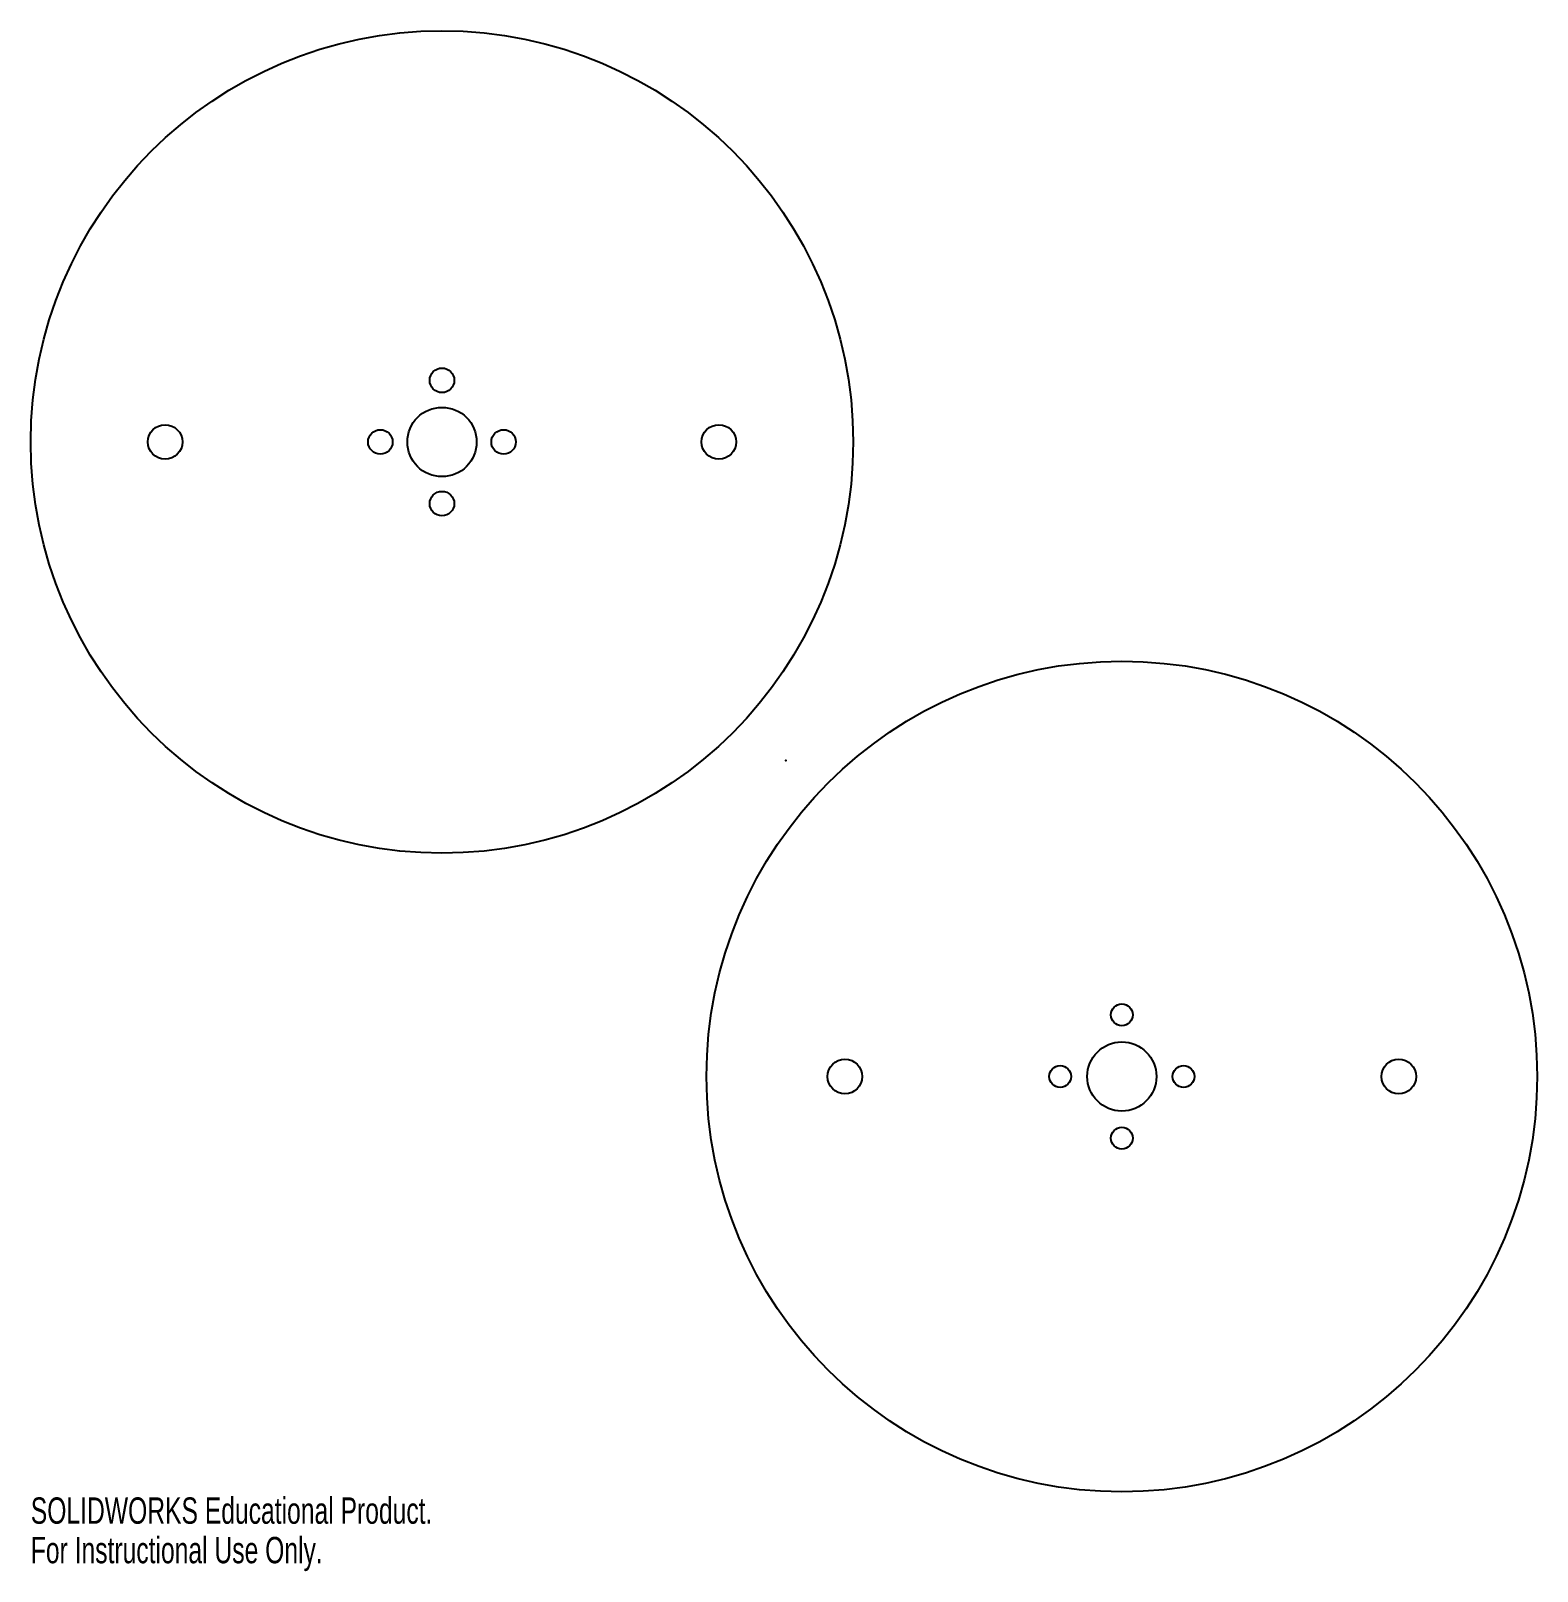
# Model space of a CAD drawing. Header units: millimetres. Extents: x -138 to 138, y -149 to 134.
import ezdxf

# ---------------------------------------------------------------- set-up
doc = ezdxf.new("R2010")
doc.units = ezdxf.units.MM
doc.header["$PDSIZE"] = -1
doc.styles.add('SLDTEXTSTYLE0', font='TXT', dxfattribs={"width": 0.7})

msp = doc.modelspace()

# ---------------------------------------------------------------- linework, layer by layer
at = {"color": 7, "linetype": 'Continuous', "lineweight": 25}
for centre, radius in [((-63.06, 58.44), 75.44), ((-63.06, 69.75), 2.25), ((-63.06, 58.44), 6.35), ((-113.86, 58.44), 3.17), ((-74.37, 58.44), 2.25), ((-51.75, 58.44), 2.25), ((-12.26, 58.44), 3.17), ((-63.06, 47.13), 2.25), ((61.67, -57.98), 76.2), ((61.67, -46.66), 2), ((61.67, -57.98), 6.35), ((10.87, -57.98), 3.18), ((50.36, -57.98), 2), ((72.99, -57.98), 2), ((112.47, -57.98), 3.18), ((61.67, -69.29), 2)]:
    msp.add_circle(centre, radius, dxfattribs=at)
at = {"color": 7, "linetype": 'Continuous'}
msp.add_point((0, 0), dxfattribs=at)

# ---------------------------------------------------------------- texts
at = {"color": 7, "linetype": 'Continuous', "char_height": 4.8336, "attachment_point": 1, "style": 'SLDTEXTSTYLE0'}
for s, insert in [('SOLIDWORKS Educational Product.', (-138.5, -135.2)), ('For Instructional Use Only.', (-138.5, -142.45))]:
    msp.add_mtext(s, dxfattribs=dict(at, insert=insert))

doc.saveas('drawing.dxf')
